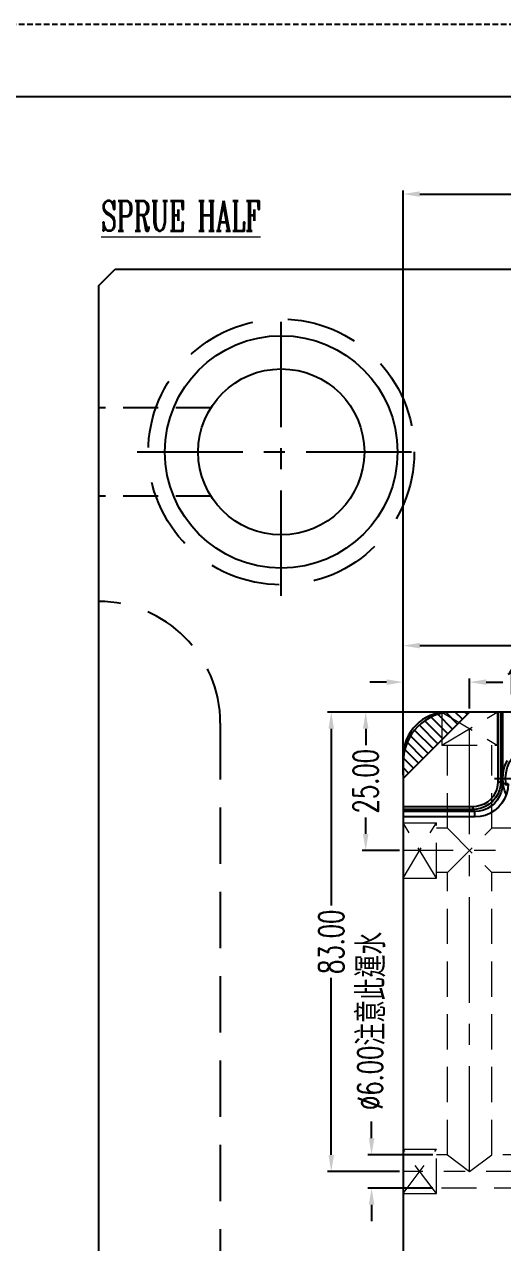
# Model space of a CAD drawing. Header units: inches. Extents: x 169168 to 170394, y -54081 to -53214.
# Drawn here: x 169967.8 to 170054.2, y -53434.4 to -53214.2 of the extents above; entities that cross this region are included whole.
import ezdxf

# ---------------------------------------------------------------- set-up
doc = ezdxf.new("R2010")
doc.units = ezdxf.units.IN
doc.header["$LTSCALE"] = 2
doc.header["$MEASUREMENT"] = 0
doc.header["$PDMODE"] = 3
doc.header["$PDSIZE"] = 0.3125
for name, pattern in [('CENTER', [50.8, 31.75, -6.35, 6.35, -6.35]), ('DASHED', [0.75, 0.5, -0.25]), ('HIDDEN', [9.525, 6.35, -3.175])]:
    doc.linetypes.add(name, pattern=pattern)
doc.layers.get('0').update_dxf_attribs({"linetype": 'CONTINUOUS'})
doc.layers.get('Defpoints').update_dxf_attribs({"linetype": 'CONTINUOUS'})
for name, color, linetype in [('A', 7, 'CONTINUOUS'), ('CAV-COR', 1, 'CONTINUOUS'), ('cen', 1, 'CENTER'), ('hidden', 4, 'HIDDEN'), ('Layer3', 3, 'CONTINUOUS'), ('SCREW', 52, 'HIDDEN')]:
    doc.layers.add(name, color=color, linetype=linetype)
doc.layers.add('dim', color=3, linetype='CONTINUOUS', lineweight=15)
doc.layers.add('WR', color=122, linetype='HIDDEN', lineweight=18)
doc.styles.add('ROMANC', font='romanc', dxfattribs={"width": 0.6, "height": 1})
doc.styles.get("Standard").update_dxf_attribs({"font": 'txt.shx', "width": 0.67})
doc.dimstyles.new('2.00', dxfattribs={"dimtxt": 4.5, "dimasz": 3, "dimexe": 0.666, "dimexo": 0.626, "dimgap": 1, "dimtad": 0, "dimzin": 0, "dimdsep": 46, "dimtxsty": 'Standard', "dimcen": 0.09, "dimclrd": 3, "dimclre": 3, "dimclrt": 7, "dimazin": 0, "dimtfac": 1, "dimtofl": 0, "dimtmove": 0, "dimatfit": 0, "dimfxl": 0, "dimtolj": 1, "dimtzin": 0, "dimarcsym": 0})

# ---------------------------------------------------------------- blocks, each defined once
blk = doc.blocks.new('*D36953')
at = {"layer": 'Defpoints', "color": 0}
for p in [(170226.2, -53244.91), (170036.2, -53347.5), (170226.2, -53347.5)]:
    blk.add_point(p, dxfattribs=at)
at = {"layer": 'dim', "color": 3, "linetype": 'ByBlock', "lineweight": -2}
for p, q in [((170036.2, -53346.87), (170036.2, -53244.24)), ((170039.2, -53244.91), (170123.91, -53244.91)), ((170223.2, -53244.91), (170138.48, -53244.91)), ((170226.2, -53346.87), (170226.2, -53244.24))]:
    blk.add_line(p, q, dxfattribs=at)
at = {"layer": 'dim', "color": 3, "linetype": 'ByBlock'}
for points in [[(170039.2, -53244.41), (170039.2, -53245.41), (170036.2, -53244.91)], [(170223.2, -53245.41), (170223.2, -53244.41), (170226.2, -53244.91)]]:
    blk.add_solid(points, dxfattribs=at)
at = {"layer": 'dim', "color": 7, "linetype": 'ByBlock', "insert": (170131.2, -53244.91), "char_height": 4.5, "attachment_point": 5}
blk.add_mtext('\\A1;190.00', dxfattribs=at)
blk = doc.blocks.new('20160723.115749')
at = {"layer": 'SCREW', "linetype": 'CENTER', "ltscale": 0.15}
for p, q in [((0, -8.5), (0, 8.5)), ((-8.5, 0), (8.5, 0))]:
    blk.add_line(p, q, dxfattribs=at)
at = {"layer": 'SCREW', "ltscale": 0.5}
blk.add_lwpolyline([(-1.73, 3), (-3.46, 0), (-1.73, -3), (1.73, -3), (3.46, 0), (1.73, 3)], close=True, dxfattribs=at)
for radius in [7, 6.5, 4]:
    blk.add_circle((0, 0), radius, dxfattribs=at)
at = {"layer": 'Layer3', "style": 'ROMANC', "width": 0.8}
blk.add_text('M8', height=4.186, dxfattribs=at).set_placement((-3.98, -1.86))
blk = doc.blocks.new('*D38783')
at = {"layer": 'Defpoints', "color": 0}
for p in [(170048.2, -53333.09), (170048.2, -53338.5), (170036.2, -53350.5)]:
    blk.add_point(p, dxfattribs=at)
at = {"layer": 'dim', "color": 3, "linetype": 'ByBlock', "lineweight": -2}
for p, q in [((170033.2, -53333.09), (170030.2, -53333.09)), ((170036.2, -53349.87), (170036.2, -53332.42)), ((170048.2, -53337.87), (170048.2, -53332.42)), ((170051.2, -53333.09), (170054.2, -53333.09))]:
    blk.add_line(p, q, dxfattribs=at)
at = {"layer": 'dim', "color": 3, "linetype": 'ByBlock'}
for points in [[(170033.2, -53333.59), (170033.2, -53332.59), (170036.2, -53333.09)], [(170051.2, -53332.59), (170051.2, -53333.59), (170048.2, -53333.09)]]:
    blk.add_solid(points, dxfattribs=at)
at = {"layer": 'dim', "color": 7, "linetype": 'ByBlock', "insert": (170060.22, -53333.09), "char_height": 4.5, "attachment_point": 5}
blk.add_mtext('\\A1;12.00', dxfattribs=at)
blk = doc.blocks.new('*D38784')
at = {"layer": 'Defpoints', "color": 0}
for p in [(170048.2, -53338.5), (170029.44, -53363.5), (170036.2, -53363.5)]:
    blk.add_point(p, dxfattribs=at)
at = {"layer": 'dim', "color": 3, "linetype": 'ByBlock', "lineweight": -2}
for p, q in [((170047.57, -53338.5), (170028.78, -53338.5)), ((170029.44, -53341.5), (170029.44, -53344.47)), ((170029.44, -53360.5), (170029.44, -53357.53)), ((170035.57, -53363.5), (170028.78, -53363.5))]:
    blk.add_line(p, q, dxfattribs=at)
at = {"layer": 'dim', "color": 3, "linetype": 'ByBlock'}
for points in [[(170029.94, -53341.5), (170028.94, -53341.5), (170029.44, -53338.5)], [(170028.94, -53360.5), (170029.94, -53360.5), (170029.44, -53363.5)]]:
    blk.add_solid(points, dxfattribs=at)
at = {"layer": 'dim', "color": 7, "linetype": 'ByBlock', "insert": (170029.44, -53351), "char_height": 4.5, "attachment_point": 5, "rotation": 90}
blk.add_mtext('\\A1;25.00', dxfattribs=at)
blk = doc.blocks.new('*D38785')
at = {"layer": 'Defpoints', "color": 0}
for p in [(170045.2, -53338.5), (170023.22, -53421.5), (170036.2, -53421.5)]:
    blk.add_point(p, dxfattribs=at)
at = {"layer": 'dim', "color": 3, "linetype": 'ByBlock', "lineweight": -2}
for p, q in [((170044.57, -53338.5), (170022.55, -53338.5)), ((170023.22, -53341.5), (170023.22, -53373.47)), ((170023.22, -53418.5), (170023.22, -53386.53)), ((170035.57, -53421.5), (170022.55, -53421.5))]:
    blk.add_line(p, q, dxfattribs=at)
at = {"layer": 'dim', "color": 3, "linetype": 'ByBlock'}
for points in [[(170023.72, -53341.5), (170022.72, -53341.5), (170023.22, -53338.5)], [(170022.72, -53418.5), (170023.72, -53418.5), (170023.22, -53421.5)]]:
    blk.add_solid(points, dxfattribs=at)
at = {"layer": 'dim', "color": 7, "linetype": 'ByBlock', "insert": (170023.22, -53380), "char_height": 4.5, "attachment_point": 5, "rotation": 90}
blk.add_mtext('\\A1;83.00', dxfattribs=at)
blk = doc.blocks.new('*D38786')
at = {"layer": 'Defpoints', "color": 0}
for p in [(170131.2, -53326.5), (170131.2, -53339.44), (170036.2, -53349.87)]:
    blk.add_point(p, dxfattribs=at)
at = {"layer": 'dim', "color": 3, "linetype": 'ByBlock', "lineweight": -2}
for p, q in [((170036.2, -53349.25), (170036.2, -53325.83)), ((170039.2, -53326.5), (170077.17, -53326.5)), ((170128.2, -53326.5), (170090.22, -53326.5)), ((170131.2, -53338.81), (170131.2, -53325.83))]:
    blk.add_line(p, q, dxfattribs=at)
at = {"layer": 'dim', "color": 3, "linetype": 'ByBlock'}
for points in [[(170039.2, -53326), (170039.2, -53327), (170036.2, -53326.5)], [(170128.2, -53327), (170128.2, -53326), (170131.2, -53326.5)]]:
    blk.add_solid(points, dxfattribs=at)
at = {"layer": 'dim', "color": 7, "linetype": 'ByBlock', "insert": (170083.7, -53326.5), "char_height": 4.5, "attachment_point": 5}
blk.add_mtext('\\A1;95.00', dxfattribs=at)
blk = doc.blocks.new('*D38820')
at = {"layer": 'Defpoints', "color": 0}
for p in [(170030.5, -53418.5), (170042.2, -53418.5), (170042.2, -53424.5)]:
    blk.add_point(p, dxfattribs=at)
at = {"layer": 'dim', "color": 3, "linetype": 'ByBlock', "lineweight": -2}
for p, q in [((170030.5, -53415.5), (170030.5, -53412.5)), ((170041.57, -53418.5), (170029.84, -53418.5)), ((170041.57, -53424.5), (170029.84, -53424.5)), ((170030.5, -53427.5), (170030.5, -53430.5))]:
    blk.add_line(p, q, dxfattribs=at)
at = {"layer": 'dim', "color": 3, "linetype": 'ByBlock'}
for points in [[(170030, -53415.5), (170031, -53415.5), (170030.5, -53418.5)], [(170031, -53427.5), (170030, -53427.5), (170030.5, -53424.5)]]:
    blk.add_solid(points, dxfattribs=at)
at = {"layer": 'dim', "color": 7, "linetype": 'ByBlock', "insert": (170030.5, -53394.3), "char_height": 4.5, "attachment_point": 5, "rotation": 90}
blk.add_mtext('{\\A1;Ø6.00\\f新細明體|b0|i0|c136|p18;注意此運水}', dxfattribs=at)

msp = doc.modelspace()

# ---------------------------------------------------------------- hatches: boundary and pattern name
at = {"layer": 'CAV-COR', "linetype": 'ByBlock'}
h = msp.add_hatch(dxfattribs=at)
h.set_pattern_fill('ANSI31', color=256, scale=10, angle=180, style=0)
h.set_pattern_definition([(135, (339275.6853, -220.6118), (0.8838834765, 0.8838834765), [])])
h.paths.add_polyline_path([(170036.195, -53350.499), (170036.195, -53347.499, -0.4142136), (170045.195, -53338.499), (170048.195, -53338.499)])

# ---------------------------------------------------------------- linework, layer by layer
for p, q in [((169981.195, -53261.499), (169984.195, -53258.499)), ((169984.195, -53258.499), (170278.195, -53258.499)), ((169981.195, -53261.499), (169981.195, -53655.499))]:
    msp.add_line(p, q)
at = {"color": 8, "linetype": 'HIDDEN', "ltscale": 0.5}
for p, q in [((170001.507, -53283.499), (169981.195, -53283.499)), ((170001.507, -53299.499), (169981.195, -53299.499))]:
    msp.add_line(p, q, dxfattribs=at)
at = {"color": 8, "linetype": 'HIDDEN', "ltscale": 0.8}
msp.add_line((170003.195, -53340.499), (170003.195, -53576.499), dxfattribs=at)
for radius in [21, 15]:
    msp.add_circle((170014.195, -53291.499), radius)
msp.add_arc((169981.195, -53340.499), 22, 0, 90, dxfattribs=at)
at = {"layer": 'A', "linetype": 'DASHED'}
msp.add_line((170393.831, -53214.244), (169168.186, -53214.244), dxfattribs=at)
at = {"layer": 'A'}
msp.add_line((170380.739, -53227.336), (169181.277, -53227.336), dxfattribs=at)
at = {"layer": 'CAV-COR', "linetype": 'ByBlock'}
for p, q in [((170048.195, -53338.499), (170036.195, -53350.499)), ((170218.195, -53338.499), (170044.195, -53338.499)), ((170053.302, -53338.499), (170053.302, -53351.111)), ((170053.801, -53338.499), (170053.801, -53351.111)), ((170054.146, -53338.499), (170054.146, -53351.456)), ((170036.195, -53346.499), (170036.195, -53450.499)), ((170053.302, -53351.111), (170053.801, -53351.111)), ((170054.146, -53351.456), (170053.801, -53351.111)), ((170055.144, -53351.456), (170054.146, -53351.456)), ((170048.808, -53355.605), (170036.195, -53355.605)), ((170048.808, -53355.605), (170048.808, -53356.104)), ((170048.808, -53356.104), (170036.195, -53356.104)), ((170049.153, -53356.449), (170036.195, -53356.449)), ((170049.153, -53357.448), (170036.195, -53357.448)), ((170049.153, -53356.449), (170048.808, -53356.104)), ((170049.153, -53357.448), (170049.153, -53356.449))]:
    msp.add_line(p, q, dxfattribs=at)
for points in [[(170053.302, -53351.111), (170053.257, -53351.746), (170053.106, -53352.422), (170052.84, -53353.097), (170052.462, -53353.728), (170051.99, -53354.285), (170051.435, -53354.758), (170050.804, -53355.138), (170050.129, -53355.407), (170049.449, -53355.559), (170048.808, -53355.605)], [(170053.801, -53351.111), (170053.751, -53351.818), (170053.583, -53352.569), (170053.287, -53353.317), (170052.868, -53354.018), (170052.344, -53354.637), (170051.726, -53355.163), (170051.026, -53355.584), (170050.277, -53355.883), (170049.522, -53356.053), (170048.808, -53356.104)], [(170054.146, -53351.456), (170054.087, -53352.223), (170053.907, -53352.986), (170053.606, -53353.718), (170053.194, -53354.392), (170052.686, -53354.988), (170052.09, -53355.496), (170051.417, -53355.908), (170050.685, -53356.209), (170049.921, -53356.39), (170049.153, -53356.449)], [(170055.144, -53351.456), (170055.074, -53352.375), (170054.857, -53353.29), (170054.496, -53354.169), (170054.002, -53354.978), (170053.391, -53355.693), (170052.676, -53356.304), (170051.868, -53356.798), (170050.99, -53357.16), (170050.073, -53357.377), (170049.153, -53357.448)]]:
    msp.add_lwpolyline(points, dxfattribs=at)
for centre, radius in [((170045.195, -53347.499), 9), ((170044.195, -53346.499), 8)]:
    msp.add_arc(centre, radius, 90, 180, dxfattribs=at)
at = {"layer": 'cen', "linetype": 'CENTER', "ltscale": 0.3}
for p, q in [((170014.195, -53317.499), (170014.195, -53265.499)), ((169988.195, -53291.499), (170040.195, -53291.499))]:
    msp.add_line(p, q, dxfattribs=at)
at = {"layer": 'hidden'}
msp.add_circle((170014.195, -53291.499), 24, dxfattribs=at)
at = {"layer": 'WR', "linetype": 'HIDDEN', "ltscale": 0.5}
for p, q in [((170043.195, -53344.499), (170053.195, -53338.499)), ((170043.195, -53338.499), (170053.195, -53344.499)), ((170043.195, -53338.499), (170043.195, -53344.499)), ((170043.195, -53338.499), (170053.195, -53338.499)), ((170053.195, -53338.499), (170053.195, -53344.499)), ((170043.195, -53344.499), (170053.195, -53344.499)), ((170044.195, -53359.499), (170044.195, -53344.499)), ((170052.195, -53359.499), (170052.195, -53344.499)), ((170042.195, -53368.499), (170036.195, -53358.499)), ((170036.195, -53368.499), (170042.195, -53358.499)), ((170036.195, -53358.499), (170042.195, -53358.499)), ((170036.195, -53368.499), (170036.195, -53358.499)), ((170042.195, -53368.499), (170042.195, -53358.499)), ((170044.195, -53359.499), (170042.195, -53359.499)), ((170044.195, -53367.499), (170052.195, -53359.499)), ((170044.195, -53359.499), (170052.195, -53367.499)), ((170106.195, -53359.499), (170052.195, -53359.499)), ((170036.195, -53368.499), (170042.195, -53368.499)), ((170044.195, -53367.499), (170042.195, -53367.499)), ((170044.195, -53418.499), (170044.195, -53367.499)), ((170106.195, -53367.499), (170052.195, -53367.499)), ((170052.195, -53418.499), (170052.195, -53367.499)), ((170042.195, -53425.499), (170036.195, -53417.499)), ((170036.195, -53425.499), (170042.195, -53417.499)), ((170036.195, -53417.499), (170042.195, -53417.499)), ((170036.195, -53425.499), (170036.195, -53417.499)), ((170042.195, -53425.499), (170042.195, -53417.499)), ((170044.195, -53418.499), (170042.195, -53418.499)), ((170044.195, -53418.499), (170048.195, -53421.499)), ((170048.195, -53421.499), (170052.195, -53418.499)), ((170127.195, -53418.499), (170052.195, -53418.499)), ((170036.195, -53425.499), (170042.195, -53425.499)), ((170135.195, -53424.499), (170042.195, -53424.499))]:
    msp.add_line(p, q, dxfattribs=at)
at = {"layer": 'WR', "linetype": 'CENTER', "ltscale": 0.3}
for p, q in [((170048.195, -53421.499), (170048.195, -53338.499)), ((170106.195, -53363.499), (170036.195, -53363.499)), ((170131.195, -53421.499), (170036.195, -53421.499))]:
    msp.add_line(p, q, dxfattribs=at)

# ---------------------------------------------------------------- block references
at = {"layer": 'SCREW', "linetype": 'ByBlock'}
msp.add_blockref('20160723.115749', (170061.195, -53350.499), dxfattribs=at)

# ---------------------------------------------------------------- texts
at = {"layer": 'dim', "linetype": 'ByBlock', "style": 'ROMANC', "width": 0.6}
msp.add_text('%%uSPRUE HALF', height=5.4, dxfattribs=at).set_placement((169981.699, -53251.548))

# ---------------------------------------------------------------- dimensions: what is measured, and where the dimension line sits
at = {"layer": 'dim', "linetype": 'ByBlock'}
dim = msp.add_linear_dim(base=(170226.195, -53244.911), p1=(170036.195, -53347.499), p2=(170226.195, -53347.499), dimstyle='2.00', dxfattribs=at)
dim.commit()
dim.dimension.update_dxf_attribs({"geometry": '*D36953', "text_midpoint": (170131.195, -53244.911), "dimtype": 160})
for base, p1, p2, picture, middle in [((170131.195, -53326.497), (170036.195, -53349.873), (170131.195, -53339.436), '*D38786', (170083.695, -53326.497)), ((170048.195, -53333.088), (170036.195, -53350.499), (170048.195, -53338.499), '*D38783', (170060.22, -53333.088))]:
    dim = msp.add_linear_dim(base=base, p1=p1, p2=p2, dimstyle='2.00', dxfattribs=at)
    dim.commit()
    dim.dimension.update_dxf_attribs({"geometry": picture, "text_midpoint": middle})
for base, p1, p2, picture, middle in [((170023.215, -53421.499), (170045.195, -53338.499), (170036.195, -53421.499), '*D38785', (170023.215, -53379.999)), ((170029.442, -53363.499), (170048.195, -53338.499), (170036.195, -53363.499), '*D38784', (170029.442, -53350.999))]:
    dim = msp.add_linear_dim(base=base, p1=p1, p2=p2, angle=90, dimstyle='2.00', dxfattribs=at)
    dim.commit()
    dim.dimension.update_dxf_attribs({"geometry": picture, "text_midpoint": middle})
dim = msp.add_linear_dim(base=(170030.503, -53418.499), p1=(170042.195, -53424.499), p2=(170042.195, -53418.499), angle=90, text='{\\A1;Ø<>\\f新細明體|b0|i0|c136|p18;注意此運水}', dimstyle='2.00', dxfattribs=at)
dim.commit()
dim.dimension.update_dxf_attribs({"geometry": '*D38820', "text_midpoint": (170030.503, -53394.305), "dimtype": 160})

doc.saveas('drawing.dxf')
